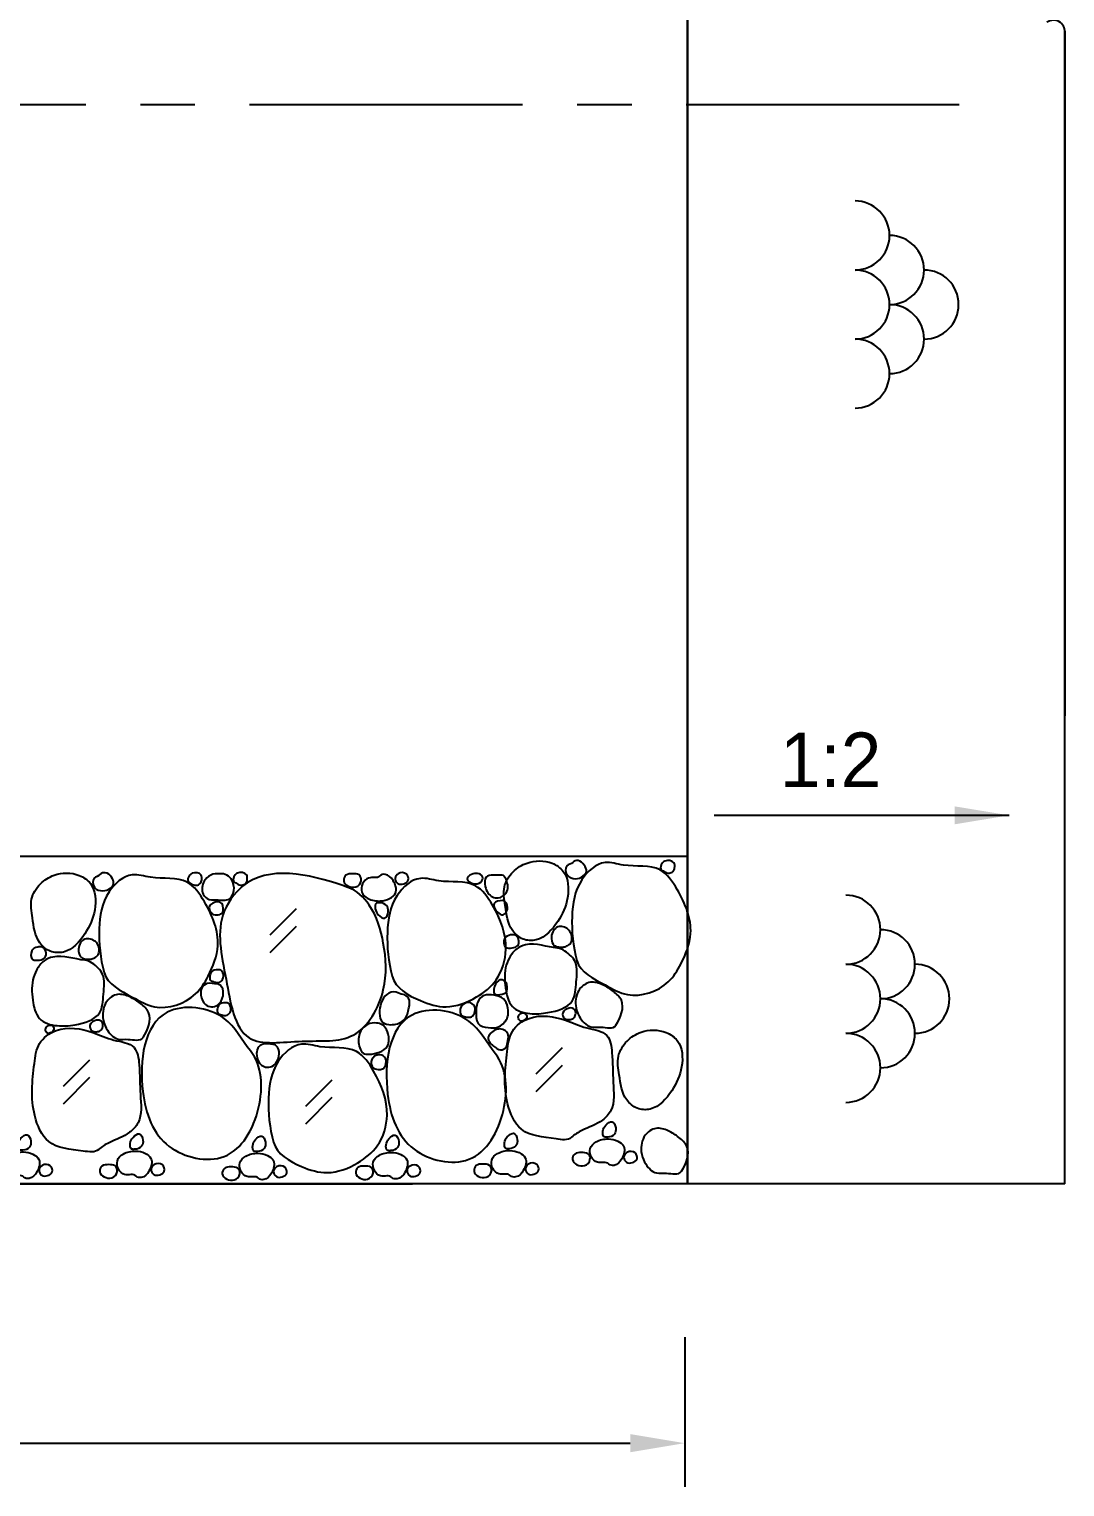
# Model space of a CAD drawing. Header units: metres. Extents: x -81 to 2721, y -139 to -12.
# Drawn here: x 997.47 to 1002.21, y -49.52 to -42.85 of the extents above; entities that cross this region are included whole.
import ezdxf

# ---------------------------------------------------------------- set-up
doc = ezdxf.new("R2010")
doc.units = ezdxf.units.M
doc.header["$MEASUREMENT"] = 0
doc.linetypes.add('CENTER', pattern=[2, 1.25, -0.25, 0.25, -0.25])
for name, color, linetype in [('DIM', 1, 'Continuous'), ('HT', 15, 'Continuous'), ('PLAN', 6, 'Continuous'), ('SECTION', 2, 'Continuous'), ('TEXT', 3, 'Continuous')]:
    doc.layers.add(name, color=color, linetype=linetype)
doc.styles.add('RID-TE', font='rid_te.shx')
doc.styles.add('ROMANS', font='vit-s.shx')
doc.dimstyles.new('DIMA', dxfattribs={"dimtxt": 0.25, "dimasz": 0.25, "dimexe": 0.2, "dimexo": 0.2, "dimgap": 0.1, "dimtad": 1, "dimdec": 4, "dimzin": 0, "dimdsep": 46, "dimlunit": 6, "dimtxsty": 'ROMANS', "dimcen": 2.5, "dimclrd": 8, "dimclre": 8, "dimclrt": 3, "dimadec": 0, "dimazin": 0, "dimtfac": 1, "dimtdec": 4, "dimtmove": 2, "dimatfit": 3, "dimfxl": 1, "dimtolj": 1, "dimtzin": 0, "dimarcsym": 0})

msp = doc.modelspace()

# ---------------------------------------------------------------- linework, layer by layer
msp.add_lwpolyline([(1000.481, -48.1339), (1000.481, -37.3339)])
at = {"layer": 'DIM', "color": 1}
for p, q in [((1000.4679, -48.8361), (1000.4679, -49.5218)), ((993.2235, -49.3218), (1000.2179, -49.3218))]:
    msp.add_line(p, q, dxfattribs=at)
msp.add_solid([(1000.2179, -49.2801), (1000.2179, -49.3634), (1000.4679, -49.3218)], dxfattribs=at)
at = {"layer": 'HT'}
for p, q in [((998.5692, -46.9945), (998.6902, -46.8736)), ((998.5692, -46.9945), (998.6902, -46.8736)), ((998.5692, -47.075), (998.6902, -46.954)), ((998.5692, -47.075), (998.6902, -46.954)), ((999.7873, -47.6313), (999.9083, -47.5103)), ((999.7873, -47.6313), (999.9083, -47.5103)), ((997.6225, -47.6869), (997.7434, -47.566)), ((997.6225, -47.6869), (997.7434, -47.566)), ((997.6225, -47.7674), (997.7434, -47.6464)), ((997.6225, -47.7674), (997.7434, -47.6464)), ((999.7873, -47.7117), (999.9083, -47.5908)), ((999.7873, -47.7117), (999.9083, -47.5908)), ((998.7321, -47.7786), (998.8531, -47.6576)), ((998.7321, -47.7786), (998.8531, -47.6576)), ((998.7321, -47.859), (998.8531, -47.7381)), ((998.7321, -47.859), (998.8531, -47.7381))]:
    msp.add_line(p, q, dxfattribs=at)
for centre in [(1001.2473, -43.7923), (1001.4054, -43.9504), (1001.2473, -44.1086), (1001.5635, -44.1086), (1001.4054, -44.2667), (1001.2473, -44.4248), (1001.2056, -46.9708), (1001.3637, -47.1289), (1001.2056, -47.2871), (1001.5218, -47.2871), (1001.3637, -47.4452), (1001.2056, -47.6033)]:
    msp.add_arc(centre, 0.1581, 270, 90, dxfattribs=at)
at = {"layer": 'PLAN', "color": 3}
for p, q in [((1000.481, -37.3339), (1000.481, -48.1339)), ((956.9715, -46.6339), (1000.481, -46.6339))]:
    msp.add_line(p, q, dxfattribs=at)
at = {"layer": 'PLAN', "color": 1}
for p, q in [((1002.208, -42.8562), (1002.208, -45.991)), ((1002.208, -42.8562), (1002.208, -45.991)), ((1002.208, -48.1339), (1002.208, -42.8562)), ((1002.208, -45.241), (1002.208, -42.8617)), ((1002.208, -45.241), (1002.208, -42.8617)), ((985.734, -48.1339), (999.2211, -48.1339)), ((986.1172, -48.1339), (999.2211, -48.1339)), ((1002.208, -48.1339), (986.1172, -48.1339))]:
    msp.add_line(p, q, dxfattribs=at)
at = {"layer": 'PLAN', "color": 8, "linetype": 'CENTER'}
msp.add_lwpolyline([(1001.7249, -43.1944), (955.0986, -43.1944)], dxfattribs=at)
at = {"layer": 'PLAN', "color": 1}
msp.add_arc((1002.1557, -42.8589), 0.0523, 356.98035, 124.46295, dxfattribs=at)
at = {"layer": 'SECTION', "color": 8}
for points, start_tangent, end_tangent in [([(999.6801, -46.9754), (999.7274, -47.0137), (999.7875, -47.0173), (999.8858, -46.9335), (999.9313, -46.8242), (999.9113, -46.704), (999.86, -46.6666), (999.7456, -46.6656), (999.6819, -46.7059), (999.6419, -46.7751), (999.6455, -46.8607), (999.6801, -46.9754)], (0.602579, -0.798059), (0.602579, -0.798059)), ([(999.6801, -46.9754), (999.7274, -47.0137), (999.7875, -47.0173), (999.8858, -46.9335), (999.9313, -46.8242), (999.9113, -46.704), (999.86, -46.6666), (999.7456, -46.6656), (999.6819, -46.7059), (999.6419, -46.7751), (999.6455, -46.8607), (999.6801, -46.9754)], (0.602579, -0.798059), (0.602579, -0.798059)), ([(1000.4214, -46.6871), (1000.4134, -46.7037), (1000.3968, -46.7117), (1000.373, -46.7045), (1000.3587, -46.6926), (1000.3627, -46.6688), (1000.3769, -46.6569), (1000.4182, -46.6648), (1000.4214, -46.6871)], (-0.097631, -0.995223), (-0.097631, -0.995223)), ([(1000.4214, -46.6871), (1000.4134, -46.7037), (1000.3968, -46.7117), (1000.373, -46.7045), (1000.3587, -46.6926), (1000.3627, -46.6688), (1000.3769, -46.6569), (1000.4182, -46.6648), (1000.4214, -46.6871)], (-0.097631, -0.995223), (-0.097631, -0.995223)), ([(997.5152, -47.0311), (997.5626, -47.0693), (997.6226, -47.073), (997.7209, -46.9892), (997.7665, -46.8799), (997.7464, -46.7597), (997.6951, -46.7223), (997.5807, -46.7213), (997.5171, -46.7615), (997.477, -46.8307), (997.4807, -46.9163), (997.5152, -47.0311)], (0.602579, -0.798059), (0.602579, -0.798059)), ([(997.5152, -47.0311), (997.5626, -47.0693), (997.6226, -47.073), (997.7209, -46.9892), (997.7665, -46.8799), (997.7464, -46.7597), (997.6951, -46.7223), (997.5807, -46.7213), (997.5171, -46.7615), (997.477, -46.8307), (997.4807, -46.9163), (997.5152, -47.0311)], (0.602579, -0.798059), (0.602579, -0.798059)), ([(997.7901, -46.7182), (997.8146, -46.71), (997.8422, -46.7305), (997.8524, -46.7591), (997.8381, -46.7805), (997.8024, -46.7928), (997.7656, -46.7775), (997.7635, -46.7346), (997.7901, -46.7182)], (0.627173, 0.77888), (0.627173, 0.77888)), ([(997.7901, -46.7182), (997.8146, -46.71), (997.8422, -46.7305), (997.8524, -46.7591), (997.8381, -46.7805), (997.8024, -46.7928), (997.7656, -46.7775), (997.7635, -46.7346), (997.7901, -46.7182)], (0.627173, 0.77888), (0.627173, 0.77888)), ([(997.8092, -47.1674), (997.7868, -46.9658), (997.8315, -46.7979), (997.9379, -46.7195), (998.0218, -46.7307), (998.1897, -46.7531), (998.268, -46.8426), (998.3296, -47.0442), (998.2848, -47.1842), (998.2274, -47.265), (998.0402, -47.3237), (997.9379, -47.2793), (997.8092, -47.1674)], (-0.266055, 0.963958), (-0.266055, 0.963958)), ([(997.8092, -47.1674), (997.7868, -46.9658), (997.8315, -46.7979), (997.9379, -46.7195), (998.0218, -46.7307), (998.1897, -46.7531), (998.268, -46.8426), (998.3296, -47.0442), (998.2848, -47.1842), (998.2274, -47.265), (998.0402, -47.3237), (997.9379, -47.2793), (997.8092, -47.1674)], (-0.266055, 0.963958), (-0.266055, 0.963958)), ([(998.2565, -46.7427), (998.2486, -46.7594), (998.2319, -46.7673), (998.2081, -46.7602), (998.1938, -46.7483), (998.1978, -46.7245), (998.2121, -46.7126), (998.2533, -46.7205), (998.2565, -46.7427)], (-0.097631, -0.995223), (-0.097631, -0.995223)), ([(998.2565, -46.7427), (998.2486, -46.7594), (998.2319, -46.7673), (998.2081, -46.7602), (998.1938, -46.7483), (998.1978, -46.7245), (998.2121, -46.7126), (998.2533, -46.7205), (998.2565, -46.7427)], (-0.097631, -0.995223), (-0.097631, -0.995223)), ([(998.347, -46.7149), (998.3779, -46.7252), (998.3985, -46.7538), (998.4001, -46.8046), (998.3827, -46.8292), (998.3239, -46.834), (998.2811, -46.8285), (998.2597, -46.7999), (998.2716, -46.7419), (998.3073, -46.7173), (998.347, -46.7149)], (0.999972, -0.007512), (0.999972, -0.007512)), ([(998.347, -46.7149), (998.3779, -46.7252), (998.3985, -46.7538), (998.4001, -46.8046), (998.3827, -46.8292), (998.3239, -46.834), (998.2811, -46.8285), (998.2597, -46.7999), (998.2716, -46.7419), (998.3073, -46.7173), (998.347, -46.7149)], (0.999972, -0.007512), (0.999972, -0.007512)), ([(998.9257, -46.777), (999.0228, -46.858), (999.0875, -47.032), (999.0875, -47.2466), (998.9499, -47.453), (998.7153, -47.4813), (998.4726, -47.4652), (998.3674, -47.198), (998.3593, -46.8863), (998.4645, -46.7568), (998.9257, -46.777)], (0.945091, -0.326807), (0.945091, -0.326807)), ([(998.9257, -46.777), (999.0228, -46.858), (999.0875, -47.032), (999.0875, -47.2466), (998.9499, -47.453), (998.7153, -47.4813), (998.4726, -47.4652), (998.3674, -47.198), (998.3593, -46.8863), (998.4645, -46.7568), (998.9257, -46.777)], (0.945091, -0.326807), (0.945091, -0.326807)), ([(998.4644, -46.7419), (998.4564, -46.7586), (998.4398, -46.7665), (998.416, -46.7594), (998.4017, -46.7475), (998.4057, -46.7237), (998.42, -46.7118), (998.4612, -46.7197), (998.4644, -46.7419)], (-0.097631, -0.995223), (-0.097631, -0.995223)), ([(998.4644, -46.7419), (998.4564, -46.7586), (998.4398, -46.7665), (998.416, -46.7594), (998.4017, -46.7475), (998.4057, -46.7237), (998.42, -46.7118), (998.4612, -46.7197), (998.4644, -46.7419)], (-0.097631, -0.995223), (-0.097631, -0.995223)), ([(998.9765, -46.7203), (998.9863, -46.7469), (998.9611, -46.7749), (998.9065, -46.7469), (998.9163, -46.7217), (998.9471, -46.7147), (998.9765, -46.7203)], (0.849356, -0.527821), (0.849356, -0.527821)), ([(998.9765, -46.7203), (998.9863, -46.7469), (998.9611, -46.7749), (998.9065, -46.7469), (998.9163, -46.7217), (998.9471, -46.7147), (998.9765, -46.7203)], (0.849356, -0.527821), (0.849356, -0.527821)), ([(999.0716, -46.7245), (999.0954, -46.7175), (999.1318, -46.7455), (999.143, -46.8029), (999.1164, -46.8281), (999.0744, -46.8393), (999.017, -46.8281), (998.9891, -46.7987), (999.0198, -46.7343), (999.0716, -46.7245)], (0.622839, 0.78235), (0.622839, 0.78235)), ([(999.0716, -46.7245), (999.0954, -46.7175), (999.1318, -46.7455), (999.143, -46.8029), (999.1164, -46.8281), (999.0744, -46.8393), (999.017, -46.8281), (998.9891, -46.7987), (999.0198, -46.7343), (999.0716, -46.7245)], (0.622839, 0.78235), (0.622839, 0.78235)), ([(999.1933, -46.7161), (999.2017, -46.7441), (999.1807, -46.7609), (999.1542, -46.7595), (999.1416, -46.7357), (999.1556, -46.7147), (999.1933, -46.7161)], (0.727969, -0.68561), (0.727969, -0.68561)), ([(999.1933, -46.7161), (999.2017, -46.7441), (999.1807, -46.7609), (999.1542, -46.7595), (999.1416, -46.7357), (999.1556, -46.7147), (999.1933, -46.7161)], (0.727969, -0.68561), (0.727969, -0.68561)), ([(999.5193, -46.7133), (999.5417, -46.7287), (999.5347, -46.7525), (999.4969, -46.7595), (999.4718, -46.7399), (999.4913, -46.7175), (999.5193, -46.7133)], (0.998757, -0.04985), (0.998757, -0.04985)), ([(999.5193, -46.7133), (999.5417, -46.7287), (999.5347, -46.7525), (999.4969, -46.7595), (999.4718, -46.7399), (999.4913, -46.7175), (999.5193, -46.7133)], (0.998757, -0.04985), (0.998757, -0.04985)), ([(999.6313, -46.7217), (999.6494, -46.7399), (999.6494, -46.8029), (999.6131, -46.8253), (999.5879, -46.8211), (999.5543, -46.7735), (999.5585, -46.7301), (999.6313, -46.7217)], (0.998042, 0.062555), (0.998042, 0.062555)), ([(999.6313, -46.7217), (999.6494, -46.7399), (999.6494, -46.8029), (999.6131, -46.8253), (999.5879, -46.8211), (999.5543, -46.7735), (999.5585, -46.7301), (999.6313, -46.7217)], (0.998042, 0.062555), (0.998042, 0.062555)), ([(999.955, -46.6625), (999.9795, -46.6544), (1000.0071, -46.6748), (1000.0173, -46.7034), (1000.003, -46.7249), (999.9672, -46.7372), (999.9304, -46.7218), (999.9284, -46.6789), (999.955, -46.6625)], (0.627173, 0.77888), (0.627173, 0.77888)), ([(999.955, -46.6625), (999.9795, -46.6544), (1000.0071, -46.6748), (1000.0173, -46.7034), (1000.003, -46.7249), (999.9672, -46.7372), (999.9304, -46.7218), (999.9284, -46.6789), (999.955, -46.6625)], (0.627173, 0.77888), (0.627173, 0.77888)), ([(999.974, -47.1117), (999.9516, -46.9102), (999.9964, -46.7422), (1000.1027, -46.6638), (1000.1867, -46.675), (1000.3545, -46.6974), (1000.4329, -46.787), (1000.4944, -46.9885), (1000.4497, -47.1285), (1000.3923, -47.2093), (1000.2051, -47.268), (1000.1027, -47.2237), (999.974, -47.1117)], (-0.266055, 0.963958), (-0.266055, 0.963958)), ([(999.974, -47.1117), (999.9516, -46.9102), (999.9964, -46.7422), (1000.1027, -46.6638), (1000.1867, -46.675), (1000.3545, -46.6974), (1000.4329, -46.787), (1000.4944, -46.9885), (1000.4497, -47.1285), (1000.3923, -47.2093), (1000.2051, -47.268), (1000.1027, -47.2237), (999.974, -47.1117)], (-0.266055, 0.963958), (-0.266055, 0.963958)), ([(999.1284, -47.1838), (999.106, -46.9822), (999.1508, -46.8143), (999.2571, -46.7359), (999.341, -46.7471), (999.5089, -46.7695), (999.5872, -46.859), (999.6488, -47.0606), (999.604, -47.2006), (999.5145, -47.2789), (999.3746, -47.3237), (999.2571, -47.2957), (999.1284, -47.1838)], (-0.266055, 0.963958), (-0.266055, 0.963958)), ([(999.1284, -47.1838), (999.106, -46.9822), (999.1508, -46.8143), (999.2571, -46.7359), (999.341, -46.7471), (999.5089, -46.7695), (999.5872, -46.859), (999.6488, -47.0606), (999.604, -47.2006), (999.5145, -47.2789), (999.3746, -47.3237), (999.2571, -47.2957), (999.1284, -47.1838)], (-0.266055, 0.963958), (-0.266055, 0.963958)), ([(998.3279, -46.8427), (998.3478, -46.8507), (998.3541, -46.8705), (998.3525, -46.8904), (998.3382, -46.9007), (998.3105, -46.9007), (998.297, -46.8912), (998.2922, -46.8634), (998.3279, -46.8427)], (0.997189, 0.074925), (0.997189, 0.074925)), ([(998.3279, -46.8427), (998.3478, -46.8507), (998.3541, -46.8705), (998.3525, -46.8904), (998.3382, -46.9007), (998.3105, -46.9007), (998.297, -46.8912), (998.2922, -46.8634), (998.3279, -46.8427)], (0.997189, 0.074925), (0.997189, 0.074925)), ([(999.0716, -46.8477), (999.1024, -46.8603), (999.1094, -46.8883), (999.094, -46.9177), (999.0646, -46.9023), (999.0506, -46.8757), (999.0562, -46.8491), (999.0716, -46.8477)], (0.998153, 0.060755), (0.998153, 0.060755)), ([(999.0716, -46.8477), (999.1024, -46.8603), (999.1094, -46.8883), (999.094, -46.9177), (999.0646, -46.9023), (999.0506, -46.8757), (999.0562, -46.8491), (999.0716, -46.8477)], (0.998153, 0.060755), (0.998153, 0.060755)), ([(999.6327, -46.8365), (999.6508, -46.8491), (999.6522, -46.8869), (999.6369, -46.9023), (999.6089, -46.8897), (999.5949, -46.8505), (999.6327, -46.8365)], (0.99098, 0.134007), (0.99098, 0.134007)), ([(999.6327, -46.8365), (999.6508, -46.8491), (999.6522, -46.8869), (999.6369, -46.9023), (999.6089, -46.8897), (999.5949, -46.8505), (999.6327, -46.8365)], (0.99098, 0.134007), (0.99098, 0.134007)), ([(999.9452, -46.9845), (999.9513, -47.009), (999.946, -47.0303), (999.9268, -47.0454), (999.9096, -47.0504), (999.8896, -47.0495), (999.8699, -47.0426), (999.8573, -47.0131), (999.863, -46.9812), (999.8806, -46.9608), (999.9288, -46.9657), (999.9452, -46.9845)], (0.442163, -0.896935), (0.442163, -0.896935)), ([(999.9452, -46.9845), (999.9513, -47.009), (999.946, -47.0303), (999.9268, -47.0454), (999.9096, -47.0504), (999.8896, -47.0495), (999.8699, -47.0426), (999.8573, -47.0131), (999.863, -46.9812), (999.8806, -46.9608), (999.9288, -46.9657), (999.9452, -46.9845)], (0.442163, -0.896935), (0.442163, -0.896935)), ([(997.5266, -47.0514), (997.5419, -47.0708), (997.5378, -47.0994), (997.5133, -47.1096), (997.4826, -47.1066), (997.4775, -47.0677), (997.5051, -47.0503), (997.5266, -47.0514)], (0.943752, -0.330653), (0.943752, -0.330653)), ([(997.5266, -47.0514), (997.5419, -47.0708), (997.5378, -47.0994), (997.5133, -47.1096), (997.4826, -47.1066), (997.4775, -47.0677), (997.5051, -47.0503), (997.5266, -47.0514)], (0.943752, -0.330653), (0.943752, -0.330653)), ([(997.7803, -47.0401), (997.7864, -47.0647), (997.7811, -47.086), (997.7619, -47.1011), (997.7447, -47.106), (997.7247, -47.1052), (997.7051, -47.0982), (997.6924, -47.0688), (997.6981, -47.0369), (997.7157, -47.0164), (997.7639, -47.0213), (997.7803, -47.0401)], (0.442163, -0.896935), (0.442163, -0.896935)), ([(997.7803, -47.0401), (997.7864, -47.0647), (997.7811, -47.086), (997.7619, -47.1011), (997.7447, -47.106), (997.7247, -47.1052), (997.7051, -47.0982), (997.6924, -47.0688), (997.6981, -47.0369), (997.7157, -47.0164), (997.7639, -47.0213), (997.7803, -47.0401)], (0.442163, -0.896935), (0.442163, -0.896935)), ([(999.6914, -46.9957), (999.7067, -47.0151), (999.7027, -47.0438), (999.6781, -47.054), (999.6475, -47.0509), (999.6424, -47.0121), (999.67, -46.9947), (999.6914, -46.9957)], (0.943752, -0.330653), (0.943752, -0.330653)), ([(999.6914, -46.9957), (999.7067, -47.0151), (999.7027, -47.0438), (999.6781, -47.054), (999.6475, -47.0509), (999.6424, -47.0121), (999.67, -46.9947), (999.6914, -46.9957)], (0.943752, -0.330653), (0.943752, -0.330653)), ([(999.8857, -47.0548), (999.919, -47.0685), (999.9668, -47.1197), (999.971, -47.2102), (999.9522, -47.2973), (999.8413, -47.3503), (999.7585, -47.3546), (999.6783, -47.3221), (999.6569, -47.2837), (999.6492, -47.2504), (999.6475, -47.1453), (999.6646, -47.1001), (999.6987, -47.0582), (999.7389, -47.0403), (999.8857, -47.0548)], (0.996022, -0.089109), (0.996022, -0.089109)), ([(999.8857, -47.0548), (999.919, -47.0685), (999.9668, -47.1197), (999.971, -47.2102), (999.9522, -47.2973), (999.8413, -47.3503), (999.7585, -47.3546), (999.6783, -47.3221), (999.6569, -47.2837), (999.6492, -47.2504), (999.6475, -47.1453), (999.6646, -47.1001), (999.6987, -47.0582), (999.7389, -47.0403), (999.8857, -47.0548)], (0.996022, -0.089109), (0.996022, -0.089109)), ([(997.7208, -47.1105), (997.7541, -47.1241), (997.8019, -47.1754), (997.8062, -47.2659), (997.7874, -47.353), (997.6764, -47.4059), (997.5936, -47.4102), (997.5134, -47.3778), (997.4921, -47.3393), (997.4844, -47.306), (997.4827, -47.201), (997.4997, -47.1557), (997.5339, -47.1139), (997.574, -47.0959), (997.7208, -47.1105)], (0.996022, -0.089109), (0.996022, -0.089109)), ([(997.7208, -47.1105), (997.7541, -47.1241), (997.8019, -47.1754), (997.8062, -47.2659), (997.7874, -47.353), (997.6764, -47.4059), (997.5936, -47.4102), (997.5134, -47.3778), (997.4921, -47.3393), (997.4844, -47.306), (997.4827, -47.201), (997.4997, -47.1557), (997.5339, -47.1139), (997.574, -47.0959), (997.7208, -47.1105)], (0.996022, -0.089109), (0.996022, -0.089109)), ([(998.3389, -47.1547), (998.3525, -47.1683), (998.3514, -47.1989), (998.3327, -47.2125), (998.3135, -47.2103), (998.2959, -47.2012), (998.3061, -47.1598), (998.3389, -47.1547)], (0.992998, -0.118128), (0.992998, -0.118128)), ([(998.3389, -47.1547), (998.3525, -47.1683), (998.3514, -47.1989), (998.3327, -47.2125), (998.3135, -47.2103), (998.2959, -47.2012), (998.3061, -47.1598), (998.3389, -47.1547)], (0.992998, -0.118128), (0.992998, -0.118128)), ([(998.3262, -47.2187), (998.3469, -47.2318), (998.3535, -47.2733), (998.3284, -47.3159), (998.3, -47.3235), (998.2738, -47.3137), (998.2519, -47.27), (998.2574, -47.2361), (998.2814, -47.2176), (998.3262, -47.2187)], (0.99992, 0.012618), (0.99992, 0.012618)), ([(998.3262, -47.2187), (998.3469, -47.2318), (998.3535, -47.2733), (998.3284, -47.3159), (998.3, -47.3235), (998.2738, -47.3137), (998.2519, -47.27), (998.2574, -47.2361), (998.2814, -47.2176), (998.3262, -47.2187)], (0.99992, 0.012618), (0.99992, 0.012618)), ([(999.1779, -47.2678), (999.2031, -47.2846), (999.2048, -47.3292), (999.1846, -47.3805), (999.1527, -47.4015), (999.1224, -47.4057), (999.0855, -47.3957), (999.0695, -47.3536), (999.0779, -47.3057), (999.1031, -47.2678), (999.1468, -47.2569), (999.1779, -47.2678)], (0.99786, -0.06539), (0.99786, -0.06539)), ([(999.1779, -47.2678), (999.2031, -47.2846), (999.2048, -47.3292), (999.1846, -47.3805), (999.1527, -47.4015), (999.1224, -47.4057), (999.0855, -47.3957), (999.0695, -47.3536), (999.0779, -47.3057), (999.1031, -47.2678), (999.1468, -47.2569), (999.1779, -47.2678)], (0.99786, -0.06539), (0.99786, -0.06539)), ([(999.6533, -47.2215), (999.6476, -47.2597), (999.6323, -47.2654), (999.5947, -47.2629), (999.5941, -47.2425), (999.6145, -47.2042), (999.6317, -47.2004), (999.6533, -47.2215)], (0.098675, -0.99512), (0.098675, -0.99512)), ([(999.6533, -47.2215), (999.6476, -47.2597), (999.6323, -47.2654), (999.5947, -47.2629), (999.5941, -47.2425), (999.6145, -47.2042), (999.6317, -47.2004), (999.6533, -47.2215)], (0.098675, -0.99512), (0.098675, -0.99512)), ([(1000.1523, -47.4082), (1000.0839, -47.4171), (1000.0383, -47.4158), (999.9838, -47.3664), (999.9686, -47.3182), (999.9863, -47.2434), (1000.0357, -47.2117), (1000.0915, -47.2231), (1000.1409, -47.2535), (1000.1777, -47.2941), (1000.1523, -47.4082)], (-0.543444, -0.839445), (-0.543444, -0.839445)), ([(1000.1523, -47.4082), (1000.0839, -47.4171), (1000.0383, -47.4158), (999.9838, -47.3664), (999.9686, -47.3182), (999.9863, -47.2434), (1000.0357, -47.2117), (1000.0915, -47.2231), (1000.1409, -47.2535), (1000.1777, -47.2941), (1000.1523, -47.4082)], (-0.543444, -0.839445), (-0.543444, -0.839445)), ([(997.9875, -47.4639), (997.919, -47.4728), (997.8734, -47.4715), (997.8189, -47.422), (997.8037, -47.3738), (997.8214, -47.299), (997.8709, -47.2673), (997.9266, -47.2787), (997.9761, -47.3092), (998.0128, -47.3497), (997.9875, -47.4639)], (-0.543444, -0.839445), (-0.543444, -0.839445)), ([(997.9875, -47.4639), (997.919, -47.4728), (997.8734, -47.4715), (997.8189, -47.422), (997.8037, -47.3738), (997.8214, -47.299), (997.8709, -47.2673), (997.9266, -47.2787), (997.9761, -47.3092), (998.0128, -47.3497), (997.9875, -47.4639)], (-0.543444, -0.839445), (-0.543444, -0.839445)), ([(998.4791, -47.5256), (998.5163, -47.7861), (998.3583, -48.0093), (998.1073, -47.9628), (997.9864, -47.7117), (998.098, -47.3489), (998.3583, -47.3768), (998.4791, -47.5256)], (0.620927, -0.783869), (0.620927, -0.783869)), ([(998.4791, -47.5256), (998.5163, -47.7861), (998.3583, -48.0093), (998.1073, -47.9628), (997.9864, -47.7117), (998.098, -47.3489), (998.3583, -47.3768), (998.4791, -47.5256)], (0.620927, -0.783869), (0.620927, -0.783869)), ([(998.3732, -47.3057), (998.3868, -47.3193), (998.3856, -47.3498), (998.3669, -47.3634), (998.3477, -47.3612), (998.3301, -47.3521), (998.3403, -47.3108), (998.3732, -47.3057)], (0.992998, -0.118128), (0.992998, -0.118128)), ([(998.3732, -47.3057), (998.3868, -47.3193), (998.3856, -47.3498), (998.3669, -47.3634), (998.3477, -47.3612), (998.3301, -47.3521), (998.3403, -47.3108), (998.3732, -47.3057)], (0.992998, -0.118128), (0.992998, -0.118128)), ([(999.4807, -47.3043), (999.5049, -47.3215), (999.5043, -47.3527), (999.4909, -47.3693), (999.4705, -47.3712), (999.4476, -47.3636), (999.4393, -47.3349), (999.4629, -47.3068), (999.4807, -47.3043)], (0.998772, -0.049548), (0.998772, -0.049548)), ([(999.4807, -47.3043), (999.5049, -47.3215), (999.5043, -47.3527), (999.4909, -47.3693), (999.4705, -47.3712), (999.4476, -47.3636), (999.4393, -47.3349), (999.4629, -47.3068), (999.4807, -47.3043)], (0.998772, -0.049548), (0.998772, -0.049548)), ([(999.629, -47.2815), (999.6538, -47.3146), (999.6538, -47.3775), (999.6108, -47.4172), (999.5678, -47.4189), (999.5215, -47.4007), (999.5132, -47.3725), (999.5397, -47.2765), (999.629, -47.2815)], (0.911355, -0.411621), (0.911355, -0.411621)), ([(999.629, -47.2815), (999.6538, -47.3146), (999.6538, -47.3775), (999.6108, -47.4172), (999.5678, -47.4189), (999.5215, -47.4007), (999.5132, -47.3725), (999.5397, -47.2765), (999.629, -47.2815)], (0.911355, -0.411621), (0.911355, -0.411621)), ([(997.774, -47.3856), (997.798, -47.3919), (997.803, -47.414), (997.7923, -47.4323), (997.774, -47.438), (997.7519, -47.433), (997.7443, -47.4077), (997.774, -47.3856)], (0.964379, 0.264523), (0.964379, 0.264523)), ([(997.774, -47.3856), (997.798, -47.3919), (997.803, -47.414), (997.7923, -47.4323), (997.774, -47.438), (997.7519, -47.433), (997.7443, -47.4077), (997.774, -47.3856)], (0.964379, 0.264523), (0.964379, 0.264523)), ([(999.6, -47.5383), (999.6372, -47.7987), (999.4791, -48.0219), (999.2281, -47.9754), (999.1073, -47.7243), (999.2188, -47.3615), (999.4791, -47.3894), (999.6, -47.5383)], (0.620927, -0.783869), (0.620927, -0.783869)), ([(999.6, -47.5383), (999.6372, -47.7987), (999.4791, -48.0219), (999.2281, -47.9754), (999.1073, -47.7243), (999.2188, -47.3615), (999.4791, -47.3894), (999.6, -47.5383)], (0.620927, -0.783869), (0.620927, -0.783869)), ([(999.9494, -47.9213), (999.9967, -47.8903), (1000.0908, -47.8429), (1000.129, -47.7992), (1000.14, -47.6699), (1000.1345, -47.5333), (1000.1108, -47.455), (1000.0186, -47.4204), (999.9221, -47.3858), (999.7546, -47.3767), (999.6782, -47.4368), (999.6545, -47.5279), (999.6563, -47.7664), (999.72, -47.8848), (999.8784, -47.9285), (999.9494, -47.9213)], (0.72472, 0.689043), (0.72472, 0.689043)), ([(999.9494, -47.9213), (999.9967, -47.8903), (1000.0908, -47.8429), (1000.129, -47.7992), (1000.14, -47.6699), (1000.1345, -47.5333), (1000.1108, -47.455), (1000.0186, -47.4204), (999.9221, -47.3858), (999.7546, -47.3767), (999.6782, -47.4368), (999.6545, -47.5279), (999.6563, -47.7664), (999.72, -47.8848), (999.8784, -47.9285), (999.9494, -47.9213)], (0.72472, 0.689043), (0.72472, 0.689043)), ([(999.7056, -47.3712), (999.7082, -47.3824), (999.7172, -47.3898), (999.731, -47.3856), (999.7443, -47.3712), (999.7374, -47.3553), (999.7268, -47.3516), (999.713, -47.3569), (999.7056, -47.3712)], (-0.13316, -0.991095), (-0.13316, -0.991095)), ([(999.7056, -47.3712), (999.7082, -47.3824), (999.7172, -47.3898), (999.731, -47.3856), (999.7443, -47.3712), (999.7374, -47.3553), (999.7268, -47.3516), (999.713, -47.3569), (999.7056, -47.3712)], (-0.13316, -0.991095), (-0.13316, -0.991095)), ([(999.9389, -47.33), (999.9628, -47.3363), (999.9679, -47.3584), (999.9572, -47.3767), (999.9389, -47.3824), (999.9168, -47.3773), (999.9092, -47.3521), (999.9389, -47.33)], (0.964379, 0.264523), (0.964379, 0.264523)), ([(999.9389, -47.33), (999.9628, -47.3363), (999.9679, -47.3584), (999.9572, -47.3767), (999.9389, -47.3824), (999.9168, -47.3773), (999.9092, -47.3521), (999.9389, -47.33)], (0.964379, 0.264523), (0.964379, 0.264523)), ([(997.7845, -47.9769), (997.8319, -47.946), (997.9259, -47.8986), (997.9642, -47.8549), (997.9751, -47.7256), (997.9696, -47.589), (997.946, -47.5106), (997.8537, -47.476), (997.7572, -47.4414), (997.5897, -47.4323), (997.5133, -47.4924), (997.4896, -47.5835), (997.4915, -47.8221), (997.5552, -47.9405), (997.7135, -47.9842), (997.7845, -47.9769)], (0.72472, 0.689043), (0.72472, 0.689043)), ([(997.7845, -47.9769), (997.8319, -47.946), (997.9259, -47.8986), (997.9642, -47.8549), (997.9751, -47.7256), (997.9696, -47.589), (997.946, -47.5106), (997.8537, -47.476), (997.7572, -47.4414), (997.5897, -47.4323), (997.5133, -47.4924), (997.4896, -47.5835), (997.4915, -47.8221), (997.5552, -47.9405), (997.7135, -47.9842), (997.7845, -47.9769)], (0.72472, 0.689043), (0.72472, 0.689043)), ([(997.5407, -47.4269), (997.5434, -47.438), (997.5524, -47.4455), (997.5662, -47.4412), (997.5794, -47.4269), (997.5725, -47.411), (997.5619, -47.4072), (997.5481, -47.4126), (997.5407, -47.4269)], (-0.13316, -0.991095), (-0.13316, -0.991095)), ([(997.5407, -47.4269), (997.5434, -47.438), (997.5524, -47.4455), (997.5662, -47.4412), (997.5794, -47.4269), (997.5725, -47.411), (997.5619, -47.4072), (997.5481, -47.4126), (997.5407, -47.4269)], (-0.13316, -0.991095), (-0.13316, -0.991095)), ([(999.0821, -47.4057), (999.1014, -47.4276), (999.1132, -47.4722), (999.1056, -47.505), (999.0695, -47.5311), (999.0233, -47.5411), (998.9947, -47.5361), (998.9796, -47.5117), (998.9787, -47.447), (999.0165, -47.4041), (999.0569, -47.3982), (999.0821, -47.4057)], (0.905133, -0.425129), (0.905133, -0.425129)), ([(999.0821, -47.4057), (999.1014, -47.4276), (999.1132, -47.4722), (999.1056, -47.505), (999.0695, -47.5311), (999.0233, -47.5411), (998.9947, -47.5361), (998.9796, -47.5117), (998.9787, -47.447), (999.0165, -47.4041), (999.0569, -47.3982), (999.0821, -47.4057)], (0.905133, -0.425129), (0.905133, -0.425129)), ([(999.647, -47.4343), (999.659, -47.4534), (999.6565, -47.4872), (999.6444, -47.5146), (999.617, -47.5197), (999.6017, -47.5108), (999.582, -47.4955), (999.5673, -47.4687), (999.5769, -47.4464), (999.6017, -47.4298), (999.6202, -47.4254), (999.647, -47.4343)], (0.86599, -0.500061), (0.86599, -0.500061)), ([(999.647, -47.4343), (999.659, -47.4534), (999.6565, -47.4872), (999.6444, -47.5146), (999.617, -47.5197), (999.6017, -47.5108), (999.582, -47.4955), (999.5673, -47.4687), (999.5769, -47.4464), (999.6017, -47.4298), (999.6202, -47.4254), (999.647, -47.4343)], (0.86599, -0.500061), (0.86599, -0.500061)), ([(1000.2022, -47.7501), (1000.2496, -47.7884), (1000.3096, -47.792), (1000.4079, -47.7082), (1000.4534, -47.5989), (1000.4334, -47.4787), (1000.3821, -47.4413), (1000.2677, -47.4403), (1000.2041, -47.4805), (1000.164, -47.5498), (1000.1676, -47.6354), (1000.2022, -47.7501)], (0.602579, -0.798059), (0.602579, -0.798059)), ([(1000.2022, -47.7501), (1000.2496, -47.7884), (1000.3096, -47.792), (1000.4079, -47.7082), (1000.4534, -47.5989), (1000.4334, -47.4787), (1000.3821, -47.4413), (1000.2677, -47.4403), (1000.2041, -47.4805), (1000.164, -47.5498), (1000.1676, -47.6354), (1000.2022, -47.7501)], (0.602579, -0.798059), (0.602579, -0.798059)), ([(998.5819, -47.4957), (998.6027, -47.5088), (998.6092, -47.5503), (998.5841, -47.5929), (998.5557, -47.6005), (998.5295, -47.5907), (998.5077, -47.547), (998.5132, -47.5132), (998.5372, -47.4946), (998.5819, -47.4957)], (0.99992, 0.012618), (0.99992, 0.012618)), ([(998.5819, -47.4957), (998.6027, -47.5088), (998.6092, -47.5503), (998.5841, -47.5929), (998.5557, -47.6005), (998.5295, -47.5907), (998.5077, -47.547), (998.5132, -47.5132), (998.5372, -47.4946), (998.5819, -47.4957)], (0.99992, 0.012618), (0.99992, 0.012618)), ([(998.5843, -47.9431), (998.5619, -47.7415), (998.6067, -47.5736), (998.713, -47.4952), (998.7969, -47.5064), (998.9648, -47.5288), (999.0431, -47.6184), (999.1047, -47.8199), (999.0599, -47.9599), (998.9704, -48.0383), (998.8305, -48.083), (998.713, -48.0551), (998.5843, -47.9431)], (-0.266055, 0.963958), (-0.266055, 0.963958)), ([(998.5843, -47.9431), (998.5619, -47.7415), (998.6067, -47.5736), (998.713, -47.4952), (998.7969, -47.5064), (998.9648, -47.5288), (999.0431, -47.6184), (999.1047, -47.8199), (999.0599, -47.9599), (998.9704, -48.0383), (998.8305, -48.083), (998.713, -48.0551), (998.5843, -47.9431)], (-0.266055, 0.963958), (-0.266055, 0.963958)), ([(999.0734, -47.5435), (999.0976, -47.5607), (999.097, -47.5919), (999.0836, -47.6085), (999.0632, -47.6104), (999.0403, -47.6027), (999.032, -47.5741), (999.0556, -47.546), (999.0734, -47.5435)], (0.998772, -0.049548), (0.998772, -0.049548)), ([(999.0734, -47.5435), (999.0976, -47.5607), (999.097, -47.5919), (999.0836, -47.6085), (999.0632, -47.6104), (999.0403, -47.6027), (999.032, -47.5741), (999.0556, -47.546), (999.0734, -47.5435)], (0.998772, -0.049548), (0.998772, -0.049548)), ([(1000.1153, -47.9206), (1000.1456, -47.9069), (1000.1515, -47.8786), (1000.135, -47.8498), (1000.1062, -47.8663), (1000.0932, -47.8934), (1000.0998, -47.9198), (1000.1153, -47.9206)], (0.99974, -0.022805), (0.99974, -0.022805)), ([(997.4371, -47.9803), (997.4674, -47.9665), (997.4733, -47.9383), (997.4568, -47.9095), (997.428, -47.926), (997.4151, -47.9531), (997.4217, -47.9795), (997.4371, -47.9803)], (0.99974, -0.022805), (0.99974, -0.022805)), ([(997.9504, -47.9763), (997.9807, -47.9625), (997.9866, -47.9343), (997.9701, -47.9055), (997.9413, -47.922), (997.9284, -47.9491), (997.935, -47.9755), (997.9504, -47.9763)], (0.99974, -0.022805), (0.99974, -0.022805)), ([(998.5113, -47.9861), (998.5416, -47.9724), (998.5475, -47.9441), (998.531, -47.9154), (998.5022, -47.9318), (998.4893, -47.959), (998.4959, -47.9853), (998.5113, -47.9861)], (0.99974, -0.022805), (0.99974, -0.022805)), ([(999.1221, -47.9825), (999.1524, -47.9687), (999.1583, -47.9404), (999.1419, -47.9117), (999.1131, -47.9282), (999.1001, -47.9553), (999.1067, -47.9816), (999.1221, -47.9825)], (0.99974, -0.022805), (0.99974, -0.022805)), ([(999.6644, -47.9738), (999.6946, -47.96), (999.7006, -47.9318), (999.6841, -47.903), (999.6553, -47.9195), (999.6423, -47.9466), (999.6489, -47.973), (999.6644, -47.9738)], (0.99974, -0.022805), (0.99974, -0.022805)), ([(1000.4525, -48.0771), (1000.384, -48.0859), (1000.3384, -48.0847), (1000.2839, -48.0352), (1000.2687, -47.987), (1000.2864, -47.9122), (1000.3359, -47.8805), (1000.3916, -47.8919), (1000.4411, -47.9223), (1000.4778, -47.9629), (1000.4525, -48.0771)], (-0.543444, -0.839445), (-0.543444, -0.839445)), ([(1000.4525, -48.0771), (1000.384, -48.0859), (1000.3384, -48.0847), (1000.2839, -48.0352), (1000.2687, -47.987), (1000.2864, -47.9122), (1000.3359, -47.8805), (1000.3916, -47.8919), (1000.4411, -47.9223), (1000.4778, -47.9629), (1000.4525, -48.0771)], (-0.543444, -0.839445), (-0.543444, -0.839445)), ([(997.9551, -48.0994), (997.9791, -48.1055), (998.0144, -48.0761), (998.0234, -48.0183), (997.9959, -47.9942), (997.9535, -47.9846), (997.8966, -47.9979), (997.8698, -48.0284), (997.903, -48.0916), (997.9551, -48.0994)], (0.652101, -0.758132), (0.652101, -0.758132)), ([(997.9551, -48.0994), (997.9791, -48.1055), (998.0144, -48.0761), (998.0234, -48.0183), (997.9959, -47.9942), (997.9535, -47.9846), (997.8966, -47.9979), (997.8698, -48.0284), (997.903, -48.0916), (997.9551, -48.0994)], (0.652101, -0.758132), (0.652101, -0.758132)), ([(999.669, -48.0969), (999.6931, -48.103), (999.7284, -48.0736), (999.7374, -48.0158), (999.7098, -47.9917), (999.6675, -47.9821), (999.6106, -47.9954), (999.5837, -48.0259), (999.6169, -48.089), (999.669, -48.0969)], (0.652101, -0.758132), (0.652101, -0.758132)), ([(999.669, -48.0969), (999.6931, -48.103), (999.7284, -48.0736), (999.7374, -48.0158), (999.7098, -47.9917), (999.6675, -47.9821), (999.6106, -47.9954), (999.5837, -48.0259), (999.6169, -48.089), (999.669, -48.0969)], (0.652101, -0.758132), (0.652101, -0.758132)), ([(1000.12, -48.0437), (1000.144, -48.0498), (1000.1793, -48.0205), (1000.1883, -47.9627), (1000.1608, -47.9385), (1000.1184, -47.9289), (1000.0615, -47.9423), (1000.0346, -47.9727), (1000.0679, -48.0359), (1000.12, -48.0437)], (0.652101, -0.758132), (0.652101, -0.758132)), ([(1000.12, -48.0437), (1000.144, -48.0498), (1000.1793, -48.0205), (1000.1883, -47.9627), (1000.1608, -47.9385), (1000.1184, -47.9289), (1000.0615, -47.9423), (1000.0346, -47.9727), (1000.0679, -48.0359), (1000.12, -48.0437)], (0.652101, -0.758132), (0.652101, -0.758132)), ([(1000.2409, -47.9924), (1000.2493, -48.0204), (1000.2283, -48.0372), (1000.2017, -48.0358), (1000.1891, -48.012), (1000.2031, -47.991), (1000.2409, -47.9924)], (0.727969, -0.68561), (0.727969, -0.68561)), ([(1000.2409, -47.9924), (1000.2493, -48.0204), (1000.2283, -48.0372), (1000.2017, -48.0358), (1000.1891, -48.012), (1000.2031, -47.991), (1000.2409, -47.9924)], (0.727969, -0.68561), (0.727969, -0.68561)), ([(997.4418, -48.1034), (997.4658, -48.1095), (997.5011, -48.0801), (997.5101, -48.0223), (997.4826, -47.9982), (997.4402, -47.9886), (997.3833, -48.0019), (997.3565, -48.0324), (997.3897, -48.0955), (997.4418, -48.1034)], (0.652101, -0.758132), (0.652101, -0.758132)), ([(997.4418, -48.1034), (997.4658, -48.1095), (997.5011, -48.0801), (997.5101, -48.0223), (997.4826, -47.9982), (997.4402, -47.9886), (997.3833, -48.0019), (997.3565, -48.0324), (997.3897, -48.0955), (997.4418, -48.1034)], (0.652101, -0.758132), (0.652101, -0.758132)), ([(997.5627, -48.052), (997.5711, -48.08), (997.5501, -48.0968), (997.5235, -48.0954), (997.5109, -48.0716), (997.5249, -48.0506), (997.5627, -48.052)], (0.727969, -0.68561), (0.727969, -0.68561)), ([(997.5627, -48.052), (997.5711, -48.08), (997.5501, -48.0968), (997.5235, -48.0954), (997.5109, -48.0716), (997.5249, -48.0506), (997.5627, -48.052)], (0.727969, -0.68561), (0.727969, -0.68561)), ([(997.8591, -48.0522), (997.8689, -48.0788), (997.8437, -48.1068), (997.7892, -48.0788), (997.799, -48.0536), (997.8298, -48.0466), (997.8591, -48.0522)], (0.849356, -0.527821), (0.849356, -0.527821)), ([(997.8591, -48.0522), (997.8689, -48.0788), (997.8437, -48.1068), (997.7892, -48.0788), (997.799, -48.0536), (997.8298, -48.0466), (997.8591, -48.0522)], (0.849356, -0.527821), (0.849356, -0.527821)), ([(998.076, -48.048), (998.0844, -48.076), (998.0634, -48.0928), (998.0368, -48.0914), (998.0242, -48.0676), (998.0382, -48.0466), (998.076, -48.048)], (0.727969, -0.68561), (0.727969, -0.68561)), ([(998.076, -48.048), (998.0844, -48.076), (998.0634, -48.0928), (998.0368, -48.0914), (998.0242, -48.0676), (998.0382, -48.0466), (998.076, -48.048)], (0.727969, -0.68561), (0.727969, -0.68561)), ([(998.516, -48.1092), (998.54, -48.1153), (998.5753, -48.086), (998.5843, -48.0282), (998.5568, -48.004), (998.5144, -47.9944), (998.4575, -48.0078), (998.4307, -48.0382), (998.4639, -48.1014), (998.516, -48.1092)], (0.652101, -0.758132), (0.652101, -0.758132)), ([(998.516, -48.1092), (998.54, -48.1153), (998.5753, -48.086), (998.5843, -48.0282), (998.5568, -48.004), (998.5144, -47.9944), (998.4575, -48.0078), (998.4307, -48.0382), (998.4639, -48.1014), (998.516, -48.1092)], (0.652101, -0.758132), (0.652101, -0.758132)), ([(998.6369, -48.0579), (998.6453, -48.0859), (998.6243, -48.1027), (998.5977, -48.1013), (998.5851, -48.0775), (998.5991, -48.0565), (998.6369, -48.0579)], (0.727969, -0.68561), (0.727969, -0.68561)), ([(998.6369, -48.0579), (998.6453, -48.0859), (998.6243, -48.1027), (998.5977, -48.1013), (998.5851, -48.0775), (998.5991, -48.0565), (998.6369, -48.0579)], (0.727969, -0.68561), (0.727969, -0.68561)), ([(999.0309, -48.0584), (999.0407, -48.085), (999.0155, -48.113), (998.9609, -48.085), (998.9707, -48.0598), (999.0015, -48.0528), (999.0309, -48.0584)], (0.849356, -0.527821), (0.849356, -0.527821)), ([(999.0309, -48.0584), (999.0407, -48.085), (999.0155, -48.113), (998.9609, -48.085), (998.9707, -48.0598), (999.0015, -48.0528), (999.0309, -48.0584)], (0.849356, -0.527821), (0.849356, -0.527821)), ([(999.1268, -48.1056), (999.1509, -48.1116), (999.1861, -48.0823), (999.1951, -48.0245), (999.1676, -48.0003), (999.1253, -47.9907), (999.0684, -48.0041), (999.0415, -48.0345), (999.0747, -48.0977), (999.1268, -48.1056)], (0.652101, -0.758132), (0.652101, -0.758132)), ([(999.1268, -48.1056), (999.1509, -48.1116), (999.1861, -48.0823), (999.1951, -48.0245), (999.1676, -48.0003), (999.1253, -47.9907), (999.0684, -48.0041), (999.0415, -48.0345), (999.0747, -48.0977), (999.1268, -48.1056)], (0.652101, -0.758132), (0.652101, -0.758132)), ([(999.2477, -48.0542), (999.2561, -48.0822), (999.2351, -48.099), (999.2086, -48.0976), (999.196, -48.0738), (999.21, -48.0528), (999.2477, -48.0542)], (0.727969, -0.68561), (0.727969, -0.68561)), ([(999.2477, -48.0542), (999.2561, -48.0822), (999.2351, -48.099), (999.2086, -48.0976), (999.196, -48.0738), (999.21, -48.0528), (999.2477, -48.0542)], (0.727969, -0.68561), (0.727969, -0.68561)), ([(999.5731, -48.0497), (999.5829, -48.0763), (999.5577, -48.1043), (999.5031, -48.0763), (999.5129, -48.0511), (999.5437, -48.0441), (999.5731, -48.0497)], (0.849356, -0.527821), (0.849356, -0.527821)), ([(999.5731, -48.0497), (999.5829, -48.0763), (999.5577, -48.1043), (999.5031, -48.0763), (999.5129, -48.0511), (999.5437, -48.0441), (999.5731, -48.0497)], (0.849356, -0.527821), (0.849356, -0.527821)), ([(999.7899, -48.0455), (999.7983, -48.0735), (999.7774, -48.0903), (999.7508, -48.0889), (999.7382, -48.0651), (999.7522, -48.0441), (999.7899, -48.0455)], (0.727969, -0.68561), (0.727969, -0.68561)), ([(999.7899, -48.0455), (999.7983, -48.0735), (999.7774, -48.0903), (999.7508, -48.0889), (999.7382, -48.0651), (999.7522, -48.0441), (999.7899, -48.0455)], (0.727969, -0.68561), (0.727969, -0.68561)), ([(1000.024, -47.9966), (1000.0338, -48.0232), (1000.0086, -48.0512), (999.954, -48.0232), (999.9638, -47.998), (999.9946, -47.991), (1000.024, -47.9966)], (0.849356, -0.527821), (0.849356, -0.527821)), ([(1000.024, -47.9966), (1000.0338, -48.0232), (1000.0086, -48.0512), (999.954, -48.0232), (999.9638, -47.998), (999.9946, -47.991), (1000.024, -47.9966)], (0.849356, -0.527821), (0.849356, -0.527821)), ([(998.42, -48.0621), (998.4298, -48.0887), (998.4046, -48.1167), (998.3501, -48.0887), (998.3599, -48.0635), (998.3907, -48.0565), (998.42, -48.0621)], (0.849356, -0.527821), (0.849356, -0.527821)), ([(998.42, -48.0621), (998.4298, -48.0887), (998.4046, -48.1167), (998.3501, -48.0887), (998.3599, -48.0635), (998.3907, -48.0565), (998.42, -48.0621)], (0.849356, -0.527821), (0.849356, -0.527821))]:
    msp.add_spline(points, degree=3, dxfattribs=dict(at, start_tangent=start_tangent, end_tangent=end_tangent))

# ---------------------------------------------------------------- texts
at = {"layer": 'TEXT', "style": 'RID-TE'}
msp.add_text('1:2', height=0.25, dxfattribs=at).set_placement((1000.9031, -46.3181))

# ---------------------------------------------------------------- leaders
at = {"layer": 'DIM'}
msp.add_leader([(1001.9533, -46.4472), (1000.6019, -46.4472)], dimstyle='DIMA', override={"dimclrd": 1, "dimclre": 1}, dxfattribs=at)

doc.saveas('drawing.dxf')
